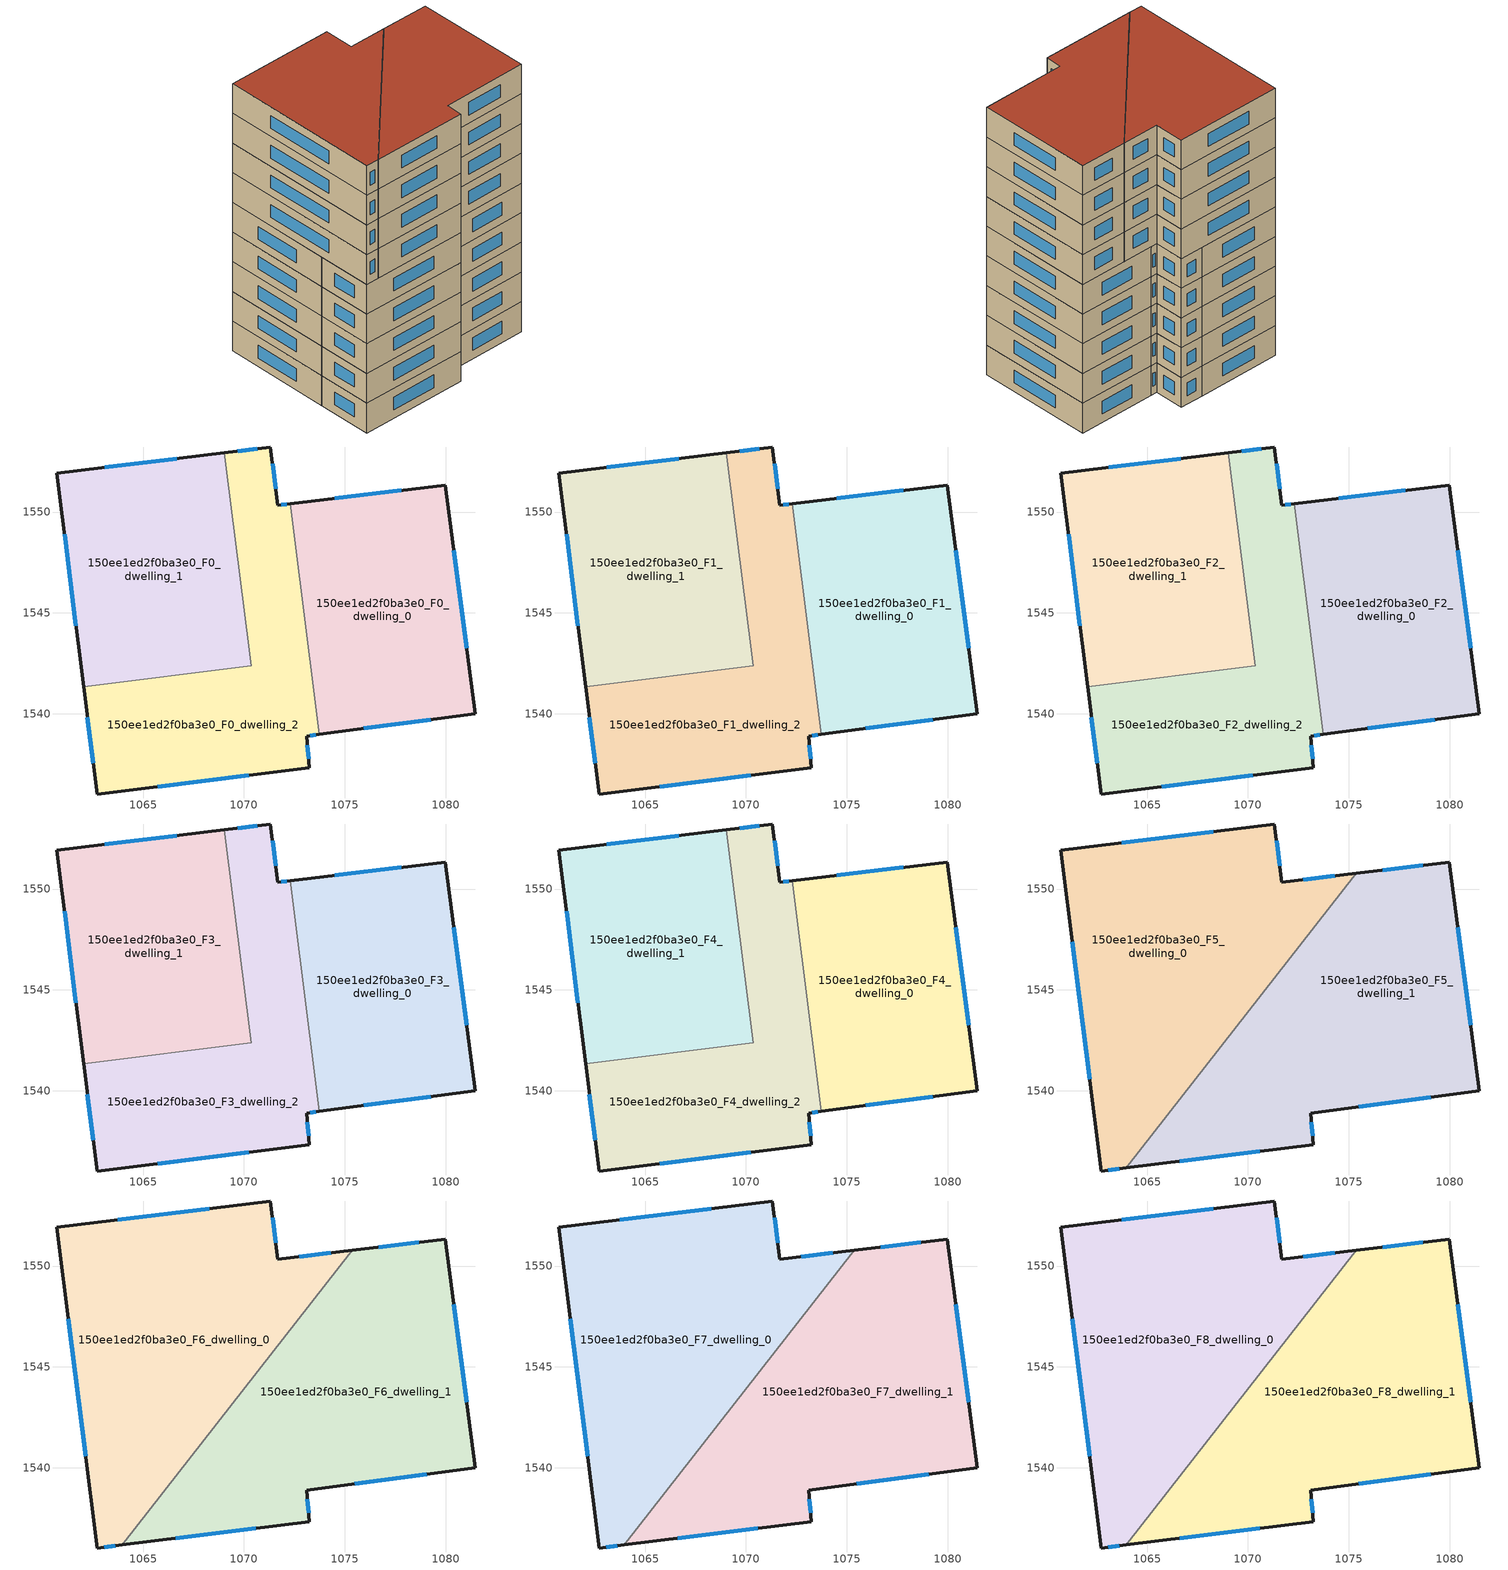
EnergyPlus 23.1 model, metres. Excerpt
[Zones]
150ee1ed2f0ba3e0_F0_dwelling_0
 floor ground (EU_floor_Construction): 1079.98,1551.34 1081.45,1540.01 1073.73,1538.98 1072.3,1550.42 z0
 wall outside (EU_wall_Construction): 1073.73,1538.98 1081.45,1540.01 1079.98,1551.34 1072.3,1550.42 z0:3
 wall to 150ee1ed2f0ba3e0_F0_dwelling_2 (EU_wall_Construction): 1072.3,1550.42 1073.73,1538.98 z0:3
 window (EU_Window_Construction): 1075.94,1539.28 1079.25,1539.72 / 1077.79,1551.07 1074.5,1550.68 / 1081.03,1543.25 1080.4,1548.1 z0.86:2.14
150ee1ed2f0ba3e0_F0_dwelling_1
 floor ground (EU_floor_Construction): 1069.03,1552.94 1070.35,1542.39 1062.05,1541.35 1060.73,1551.92 z0
 wall outside (EU_wall_Construction): 1069.03,1552.94 1060.73,1551.92 1062.05,1541.35 z0:3
 wall to 150ee1ed2f0ba3e0_F0_dwelling_2 (EU_wall_Construction): 1062.05,1541.35 1070.35,1542.39 1069.03,1552.94 z0:3
 window (EU_Window_Construction): 1066.66,1552.65 1063.1,1552.21 / 1061.11,1548.9 1061.67,1544.37 z0.86:2.14
150ee1ed2f0ba3e0_F0_dwelling_2
 floor ground (EU_floor_Construction): 1071.31,1553.22 1071.68,1550.34 1072.3,1550.42 1073.73,1538.98 1073.11,1538.9 1073.24,1537.32 1062.72,1536.03 1062.05,1541.35 1070.35,1542.39 1069.03,1552.94 z0
 wall outside (EU_wall_Construction): 1062.05,1541.35 1062.72,1536.03 1073.24,1537.32 1073.11,1538.9 1073.73,1538.98 / 1072.3,1550.42 1071.68,1550.34 1071.31,1553.22 1069.03,1552.94 z0:3
 window (EU_Window_Construction): 1062.24,1539.83 1062.53,1537.55 / 1070.66,1553.14 1069.68,1553.02 / 1071.57,1551.16 1071.42,1552.4 / 1072.12,1550.39 1071.86,1550.36 / 1073.29,1538.92 1073.55,1538.96 / 1073.2,1537.77 1073.15,1538.45 / 1065.72,1536.4 1070.23,1536.95 z0.86:2.14
150ee1ed2f0ba3e0_F1_dwelling_0
 floor to 150ee1ed2f0ba3e0_F0_dwelling_0 (EU_floor_Construction): 1079.98,1551.34 1081.45,1540.01 1073.73,1538.98 1072.3,1550.42 z3
 wall outside (EU_wall_Construction): 1073.73,1538.98 1081.45,1540.01 1079.98,1551.34 1072.3,1550.42 z3:6
 wall to 150ee1ed2f0ba3e0_F1_dwelling_2 (EU_wall_Construction): 1072.3,1550.42 1073.73,1538.98 z3:6
 window (EU_Window_Construction): 1075.94,1539.28 1079.25,1539.72 / 1077.79,1551.07 1074.5,1550.68 / 1081.03,1543.25 1080.4,1548.1 z3.86:5.14
150ee1ed2f0ba3e0_F1_dwelling_1
 floor to 150ee1ed2f0ba3e0_F0_dwelling_1 (EU_floor_Construction): 1069.03,1552.94 1070.35,1542.39 1062.05,1541.35 1060.73,1551.92 z3
 wall outside (EU_wall_Construction): 1069.03,1552.94 1060.73,1551.92 1062.05,1541.35 z3:6
 wall to 150ee1ed2f0ba3e0_F1_dwelling_2 (EU_wall_Construction): 1062.05,1541.35 1070.35,1542.39 1069.03,1552.94 z3:6
 window (EU_Window_Construction): 1066.66,1552.65 1063.1,1552.21 / 1061.11,1548.9 1061.67,1544.37 z3.86:5.14
150ee1ed2f0ba3e0_F1_dwelling_2
 floor to 150ee1ed2f0ba3e0_F0_dwelling_2 (EU_floor_Construction): 1071.31,1553.22 1071.68,1550.34 1072.3,1550.42 1073.73,1538.98 1073.11,1538.9 1073.24,1537.32 1062.72,1536.03 1062.05,1541.35 1070.35,1542.39 1069.03,1552.94 z3
 wall outside (EU_wall_Construction): 1062.05,1541.35 1062.72,1536.03 1073.24,1537.32 1073.11,1538.9 1073.73,1538.98 / 1072.3,1550.42 1071.68,1550.34 1071.31,1553.22 1069.03,1552.94 z3:6
 window (EU_Window_Construction): 1062.24,1539.83 1062.53,1537.55 / 1070.66,1553.14 1069.68,1553.02 / 1071.57,1551.16 1071.42,1552.4 / 1072.12,1550.39 1071.86,1550.36 / 1073.29,1538.92 1073.55,1538.96 / 1073.2,1537.77 1073.15,1538.45 / 1065.72,1536.4 1070.23,1536.95 z3.86:5.14
150ee1ed2f0ba3e0_F2_dwelling_0
 floor to 150ee1ed2f0ba3e0_F1_dwelling_0 (EU_floor_Construction): 1079.98,1551.34 1081.45,1540.01 1073.73,1538.98 1072.3,1550.42 z6
 wall outside (EU_wall_Construction): 1073.73,1538.98 1081.45,1540.01 1079.98,1551.34 1072.3,1550.42 z6:9
 wall to 150ee1ed2f0ba3e0_F2_dwelling_2 (EU_wall_Construction): 1072.3,1550.42 1073.73,1538.98 z6:9
 window (EU_Window_Construction): 1075.94,1539.28 1079.25,1539.72 / 1077.79,1551.07 1074.5,1550.68 / 1081.03,1543.25 1080.4,1548.1 z6.86:8.14
150ee1ed2f0ba3e0_F2_dwelling_1
 floor to 150ee1ed2f0ba3e0_F1_dwelling_1 (EU_floor_Construction): 1069.03,1552.94 1070.35,1542.39 1062.05,1541.35 1060.73,1551.92 z6
 wall outside (EU_wall_Construction): 1069.03,1552.94 1060.73,1551.92 1062.05,1541.35 z6:9
 wall to 150ee1ed2f0ba3e0_F2_dwelling_2 (EU_wall_Construction): 1062.05,1541.35 1070.35,1542.39 1069.03,1552.94 z6:9
 window (EU_Window_Construction): 1066.66,1552.65 1063.1,1552.21 / 1061.11,1548.9 1061.67,1544.37 z6.86:8.14
150ee1ed2f0ba3e0_F2_dwelling_2
 floor to 150ee1ed2f0ba3e0_F1_dwelling_2 (EU_floor_Construction): 1071.31,1553.22 1071.68,1550.34 1072.3,1550.42 1073.73,1538.98 1073.11,1538.9 1073.24,1537.32 1062.72,1536.03 1062.05,1541.35 1070.35,1542.39 1069.03,1552.94 z6
 wall outside (EU_wall_Construction): 1062.05,1541.35 1062.72,1536.03 1073.24,1537.32 1073.11,1538.9 1073.73,1538.98 / 1072.3,1550.42 1071.68,1550.34 1071.31,1553.22 1069.03,1552.94 z6:9
 window (EU_Window_Construction): 1062.24,1539.83 1062.53,1537.55 / 1070.66,1553.14 1069.68,1553.02 / 1071.57,1551.16 1071.42,1552.4 / 1072.12,1550.39 1071.86,1550.36 / 1073.29,1538.92 1073.55,1538.96 / 1073.2,1537.77 1073.15,1538.45 / 1065.72,1536.4 1070.23,1536.95 z6.86:8.14
150ee1ed2f0ba3e0_F3_dwelling_0
 floor to 150ee1ed2f0ba3e0_F2_dwelling_0 (EU_floor_Construction): 1079.98,1551.34 1081.45,1540.01 1073.73,1538.98 1072.3,1550.42 z9
 wall outside (EU_wall_Construction): 1073.73,1538.98 1081.45,1540.01 1079.98,1551.34 1072.3,1550.42 z9:12
 wall to 150ee1ed2f0ba3e0_F3_dwelling_2 (EU_wall_Construction): 1072.3,1550.42 1073.73,1538.98 z9:12
 window (EU_Window_Construction): 1075.94,1539.28 1079.25,1539.72 / 1077.79,1551.07 1074.5,1550.68 / 1081.03,1543.25 1080.4,1548.1 z9.86:11.14
150ee1ed2f0ba3e0_F3_dwelling_1
 floor to 150ee1ed2f0ba3e0_F2_dwelling_1 (EU_floor_Construction): 1069.03,1552.94 1070.35,1542.39 1062.05,1541.35 1060.73,1551.92 z9
 wall outside (EU_wall_Construction): 1069.03,1552.94 1060.73,1551.92 1062.05,1541.35 z9:12
 wall to 150ee1ed2f0ba3e0_F3_dwelling_2 (EU_wall_Construction): 1062.05,1541.35 1070.35,1542.39 1069.03,1552.94 z9:12
 window (EU_Window_Construction): 1066.66,1552.65 1063.1,1552.21 / 1061.11,1548.9 1061.67,1544.37 z9.86:11.14
150ee1ed2f0ba3e0_F3_dwelling_2
 floor to 150ee1ed2f0ba3e0_F2_dwelling_2 (EU_floor_Construction): 1071.31,1553.22 1071.68,1550.34 1072.3,1550.42 1073.73,1538.98 1073.11,1538.9 1073.24,1537.32 1062.72,1536.03 1062.05,1541.35 1070.35,1542.39 1069.03,1552.94 z9
 wall outside (EU_wall_Construction): 1062.05,1541.35 1062.72,1536.03 1073.24,1537.32 1073.11,1538.9 1073.73,1538.98 / 1072.3,1550.42 1071.68,1550.34 1071.31,1553.22 1069.03,1552.94 z9:12
 window (EU_Window_Construction): 1062.24,1539.83 1062.53,1537.55 / 1070.66,1553.14 1069.68,1553.02 / 1071.57,1551.16 1071.42,1552.4 / 1072.12,1550.39 1071.86,1550.36 / 1073.29,1538.92 1073.55,1538.96 / 1073.2,1537.77 1073.15,1538.45 / 1065.72,1536.4 1070.23,1536.95 z9.86:11.14
150ee1ed2f0ba3e0_F4_dwelling_0
 floor to 150ee1ed2f0ba3e0_F3_dwelling_0 (EU_floor_Construction): 1079.98,1551.34 1081.45,1540.01 1073.73,1538.98 1072.3,1550.42 z12
 wall outside (EU_wall_Construction): 1073.73,1538.98 1081.45,1540.01 1079.98,1551.34 1072.3,1550.42 z12:15
 wall to 150ee1ed2f0ba3e0_F4_dwelling_2 (EU_wall_Construction): 1072.3,1550.42 1073.73,1538.98 z12:15
 window (EU_Window_Construction): 1075.94,1539.28 1079.25,1539.72 / 1077.79,1551.07 1074.5,1550.68 / 1081.03,1543.25 1080.4,1548.1 z12.86:14.14
150ee1ed2f0ba3e0_F4_dwelling_1
 floor to 150ee1ed2f0ba3e0_F3_dwelling_1 (EU_floor_Construction): 1069.03,1552.94 1070.35,1542.39 1062.05,1541.35 1060.73,1551.92 z12
 wall outside (EU_wall_Construction): 1069.03,1552.94 1060.73,1551.92 1062.05,1541.35 z12:15
 wall to 150ee1ed2f0ba3e0_F4_dwelling_2 (EU_wall_Construction): 1062.05,1541.35 1070.35,1542.39 1069.03,1552.94 z12:15
 window (EU_Window_Construction): 1066.66,1552.65 1063.1,1552.21 / 1061.11,1548.9 1061.67,1544.37 z12.86:14.14
150ee1ed2f0ba3e0_F4_dwelling_2
 floor to 150ee1ed2f0ba3e0_F3_dwelling_2 (EU_floor_Construction): 1071.31,1553.22 1071.68,1550.34 1072.3,1550.42 1073.73,1538.98 1073.11,1538.9 1073.24,1537.32 1062.72,1536.03 1062.05,1541.35 1070.35,1542.39 1069.03,1552.94 z12
 wall outside (EU_wall_Construction): 1062.05,1541.35 1062.72,1536.03 1073.24,1537.32 1073.11,1538.9 1073.73,1538.98 / 1072.3,1550.42 1071.68,1550.34 1071.31,1553.22 1069.03,1552.94 z12:15
 window (EU_Window_Construction): 1062.24,1539.83 1062.53,1537.55 / 1070.66,1553.14 1069.68,1553.02 / 1071.57,1551.16 1071.42,1552.4 / 1072.12,1550.39 1071.86,1550.36 / 1073.29,1538.92 1073.55,1538.96 / 1073.2,1537.77 1073.15,1538.45 / 1065.72,1536.4 1070.23,1536.95 z12.86:14.14
150ee1ed2f0ba3e0_F5_dwelling_0
 floor to 150ee1ed2f0ba3e0_F4_dwelling_0 (EU_floor_Construction): 1075.36,1550.78 1072.69,1547.35 1072.3,1550.42 z15
 floor to 150ee1ed2f0ba3e0_F4_dwelling_2 (EU_floor_Construction): 1071.31,1553.22 1071.68,1550.34 1072.3,1550.42 1072.69,1547.35 1070.14,1544.09 1069.03,1552.94 z15; 1068.65,1542.18 1063.97,1536.18 1062.72,1536.03 1062.05,1541.35 z15
 floor to 150ee1ed2f0ba3e0_F4_dwelling_1 (EU_floor_Construction): 1069.03,1552.94 1070.14,1544.09 1068.65,1542.18 1062.05,1541.35 1060.73,1551.92 z15
 wall outside (EU_wall_Construction): 1075.36,1550.78 1071.68,1550.34 1071.31,1553.22 1060.73,1551.92 1062.72,1536.03 1063.97,1536.18 z15:18
 wall to 150ee1ed2f0ba3e0_F5_dwelling_1 (EU_wall_Construction): 1063.97,1536.18 1075.36,1550.78 z15:18
 window (EU_Window_Construction): 1061.3,1547.38 1062.15,1540.57 / 1068.29,1552.85 1063.75,1552.29 / 1071.57,1551.16 1071.42,1552.4 / 1074.31,1550.66 1072.73,1550.47 / 1063.07,1536.07 1063.61,1536.14 z15.86:17.14
150ee1ed2f0ba3e0_F5_dwelling_1
 floor to 150ee1ed2f0ba3e0_F4_dwelling_0 (EU_floor_Construction): 1079.98,1551.34 1081.45,1540.01 1073.73,1538.98 1072.69,1547.35 1075.36,1550.78 z15
 floor to 150ee1ed2f0ba3e0_F4_dwelling_2 (EU_floor_Construction): 1072.69,1547.35 1073.73,1538.98 1073.11,1538.9 1070.35,1542.39 1070.14,1544.09 z15; 1070.35,1542.39 1073.11,1538.9 1073.24,1537.32 1063.97,1536.18 1068.65,1542.18 z15
 floor to 150ee1ed2f0ba3e0_F4_dwelling_1 (EU_floor_Construction): 1070.14,1544.09 1070.35,1542.39 1068.65,1542.18 z15
 wall outside (EU_wall_Construction): 1063.97,1536.18 1073.24,1537.32 1073.11,1538.9 1081.45,1540.01 1079.98,1551.34 1075.36,1550.78 z15:18
 window (EU_Window_Construction): 1066.62,1536.51 1070.59,1536.99 / 1078.66,1551.18 1076.68,1550.94 / 1081.03,1543.25 1080.4,1548.1 / 1075.49,1539.22 1079.07,1539.69 / 1073.2,1537.77 1073.15,1538.45 z15.86:17.14
150ee1ed2f0ba3e0_F6_dwelling_0
 floor to 150ee1ed2f0ba3e0_F5_dwelling_0 (EU_floor_Construction): 1075.36,1550.78 1063.97,1536.18 1062.72,1536.03 1060.73,1551.92 1071.31,1553.22 1071.68,1550.34 z18
 wall outside (EU_wall_Construction): 1075.36,1550.78 1071.68,1550.34 1071.31,1553.22 1060.73,1551.92 1062.72,1536.03 1063.97,1536.18 z18:21
 wall to 150ee1ed2f0ba3e0_F6_dwelling_1 (EU_wall_Construction): 1063.97,1536.18 1075.36,1550.78 z18:21
 window (EU_Window_Construction): 1061.3,1547.38 1062.15,1540.57 / 1068.29,1552.85 1063.75,1552.29 / 1071.57,1551.16 1071.42,1552.4 / 1074.31,1550.66 1072.73,1550.47 / 1063.07,1536.07 1063.61,1536.14 z18.86:20.14
150ee1ed2f0ba3e0_F6_dwelling_1
 floor to 150ee1ed2f0ba3e0_F5_dwelling_1 (EU_floor_Construction): 1079.98,1551.34 1081.45,1540.01 1073.11,1538.9 1073.24,1537.32 1063.97,1536.18 1075.36,1550.78 z18
 wall outside (EU_wall_Construction): 1063.97,1536.18 1073.24,1537.32 1073.11,1538.9 1081.45,1540.01 1079.98,1551.34 1075.36,1550.78 z18:21
 window (EU_Window_Construction): 1066.62,1536.51 1070.59,1536.99 / 1078.66,1551.18 1076.68,1550.94 / 1081.03,1543.25 1080.4,1548.1 / 1075.49,1539.22 1079.07,1539.69 / 1073.2,1537.77 1073.15,1538.45 z18.86:20.14
150ee1ed2f0ba3e0_F7_dwelling_0
 floor to 150ee1ed2f0ba3e0_F6_dwelling_0 (EU_floor_Construction): 1075.36,1550.78 1063.97,1536.18 1062.72,1536.03 1060.73,1551.92 1071.31,1553.22 1071.68,1550.34 z21
 wall outside (EU_wall_Construction): 1075.36,1550.78 1071.68,1550.34 1071.31,1553.22 1060.73,1551.92 1062.72,1536.03 1063.97,1536.18 z21:24
 wall to 150ee1ed2f0ba3e0_F7_dwelling_1 (EU_wall_Construction): 1063.97,1536.18 1075.36,1550.78 z21:24
 window (EU_Window_Construction): 1061.3,1547.38 1062.15,1540.57 / 1068.29,1552.85 1063.75,1552.29 / 1071.57,1551.16 1071.42,1552.4 / 1074.31,1550.66 1072.73,1550.47 / 1063.07,1536.07 1063.61,1536.14 z21.86:23.14
150ee1ed2f0ba3e0_F7_dwelling_1
 floor to 150ee1ed2f0ba3e0_F6_dwelling_1 (EU_floor_Construction): 1079.98,1551.34 1081.45,1540.01 1073.11,1538.9 1073.24,1537.32 1063.97,1536.18 1075.36,1550.78 z21
 wall outside (EU_wall_Construction): 1063.97,1536.18 1073.24,1537.32 1073.11,1538.9 1081.45,1540.01 1079.98,1551.34 1075.36,1550.78 z21:24
 window (EU_Window_Construction): 1066.62,1536.51 1070.59,1536.99 / 1078.66,1551.18 1076.68,1550.94 / 1081.03,1543.25 1080.4,1548.1 / 1075.49,1539.22 1079.07,1539.69 / 1073.2,1537.77 1073.15,1538.45 z21.86:23.14
150ee1ed2f0ba3e0_F8_dwelling_0
 floor to 150ee1ed2f0ba3e0_F7_dwelling_0 (EU_floor_Construction): 1075.36,1550.78 1063.97,1536.18 1062.72,1536.03 1060.73,1551.92 1071.31,1553.22 1071.68,1550.34 z24
 wall outside (EU_wall_Construction): 1075.36,1550.78 1071.68,1550.34 1071.31,1553.22 1060.73,1551.92 1062.72,1536.03 1063.97,1536.18 z24:27
 wall to 150ee1ed2f0ba3e0_F8_dwelling_1 (EU_wall_Construction): 1063.97,1536.18 1075.36,1550.78 z24:27
 window (EU_Window_Construction): 1061.3,1547.38 1062.15,1540.57 / 1068.29,1552.85 1063.75,1552.29 / 1071.57,1551.16 1071.42,1552.4 / 1074.31,1550.66 1072.73,1550.47 / 1063.07,1536.07 1063.61,1536.14 z24.86:26.14
 roof outside (EU_roof_Construction): 1063.97,1536.18 1075.36,1550.78 1071.68,1550.34 1071.31,1553.22 1060.73,1551.92 1062.72,1536.03 z27
150ee1ed2f0ba3e0_F8_dwelling_1
 floor to 150ee1ed2f0ba3e0_F7_dwelling_1 (EU_floor_Construction): 1079.98,1551.34 1081.45,1540.01 1073.11,1538.9 1073.24,1537.32 1063.97,1536.18 1075.36,1550.78 z24
 wall outside (EU_wall_Construction): 1063.97,1536.18 1073.24,1537.32 1073.11,1538.9 1081.45,1540.01 1079.98,1551.34 1075.36,1550.78 z24:27
 window (EU_Window_Construction): 1066.62,1536.51 1070.59,1536.99 / 1078.66,1551.18 1076.68,1550.94 / 1081.03,1543.25 1080.4,1548.1 / 1075.49,1539.22 1079.07,1539.69 / 1073.2,1537.77 1073.15,1538.45 z24.86:26.14
 roof outside (EU_roof_Construction): 1081.45,1540.01 1079.98,1551.34 1075.36,1550.78 1063.97,1536.18 1073.24,1537.32 1073.11,1538.9 z27
[Building]
EU S2 Campaign: North Axis=0; Terrain=City; Solar Distribution=FullExterior
[Site:Location]
Helsinki-Vantaa.AP: Latitude=60.317; Longitude=24.963; Time Zone=2; Elevation=54.6
[SizingPeriod:WeatherFileDays]
AnnualSizingPeriod: Begin Month=1; Begin Day of Month=1; End Month=12; End Day of Month=31; Day of Week for Start Day=Monday; Use Weather File Daylight Saving Period=No; Use Weather File Rain and Snow Indicators=No
[MATERIAL]
EU_InternalMass_Material: Roughness=MediumRough; Thickness=0.1; Conductivity=1; Density=1800; Specific Heat=900; Thermal Absorptance=0.9; Solar Absorptance=0.7; Visible Absorptance=0.7
[MATERIAL:NOMASS] Roughness=MediumRough; Thermal Absorptance=0.9; Solar Absorptance=0.7; Visible Absorptance=0.7
Name | Thermal Resistance
EU_wall_NoMass | 1.10183
EU_roof_NoMass; EU_floor_NoMass | 1.70606
[WINDOWMATERIAL:SIMPLEGLAZINGSYSTEM]
EU_Window_SimpleGlazing: UFactor=3.11035; Solar Heat Gain Coefficient=0.8; Visible Transmittance=0.8
[CONSTRUCTION]
EU_wall_Construction: EU_wall_NoMass
EU_roof_Construction: EU_roof_NoMass
EU_floor_Construction: EU_floor_NoMass
EU_Window_Construction: EU_Window_SimpleGlazing
EU_InternalMass_Construction: EU_InternalMass_Material
[ZONE] Type=1; Multiplier=1; Ceiling Height=autocalculate; Floor Area=autocalculate; Part of Total Floor Area=Yes
Name | Volume
150ee1ed2f0ba3e0_F0_dwelling_0 | 267.095
150ee1ed2f0ba3e0_F1_dwelling_0; 150ee1ed2f0ba3e0_F2_dwelling_0; 150ee1ed2f0ba3e0_F3_dwelling_0; 150ee1ed2f0ba3e0_F4_dwelling_0 | 267.096
150ee1ed2f0ba3e0_F5_dwelling_0 | 400.655
150ee1ed2f0ba3e0_F6_dwelling_0; 150ee1ed2f0ba3e0_F7_dwelling_0; 150ee1ed2f0ba3e0_F8_dwelling_0 | 400.666
150ee1ed2f0ba3e0_F0_dwelling_1 | 267.103
150ee1ed2f0ba3e0_F1_dwelling_1; 150ee1ed2f0ba3e0_F2_dwelling_1; 150ee1ed2f0ba3e0_F3_dwelling_1; 150ee1ed2f0ba3e0_F4_dwelling_1 | 267.104
150ee1ed2f0ba3e0_F5_dwelling_1 | 400.646
150ee1ed2f0ba3e0_F6_dwelling_1; 150ee1ed2f0ba3e0_F7_dwelling_1; 150ee1ed2f0ba3e0_F8_dwelling_1 | 400.65
150ee1ed2f0ba3e0_F0_dwelling_2; 150ee1ed2f0ba3e0_F1_dwelling_2; 150ee1ed2f0ba3e0_F2_dwelling_2; 150ee1ed2f0ba3e0_F3_dwelling_2; 150ee1ed2f0ba3e0_F4_dwelling_2 | 267.111
[INTERNALMASS] Construction=EU_InternalMass_Construction
Name | Zone or ZoneList | Surface Area
150ee1ed2f0ba3e0_F0_dwelling_0_EU_InternalMass | 150ee1ed2f0ba3e0_F0_dwelling_0 | 89.0321
150ee1ed2f0ba3e0_F0_dwelling_1_EU_InternalMass | 150ee1ed2f0ba3e0_F0_dwelling_1 | 89.0344
150ee1ed2f0ba3e0_F0_dwelling_2_EU_InternalMass | 150ee1ed2f0ba3e0_F0_dwelling_2 | 89.0365
150ee1ed2f0ba3e0_F1_dwelling_0_EU_InternalMass | 150ee1ed2f0ba3e0_F1_dwelling_0 | 89.0321
150ee1ed2f0ba3e0_F1_dwelling_1_EU_InternalMass | 150ee1ed2f0ba3e0_F1_dwelling_1 | 89.0344
150ee1ed2f0ba3e0_F1_dwelling_2_EU_InternalMass | 150ee1ed2f0ba3e0_F1_dwelling_2 | 89.0365
150ee1ed2f0ba3e0_F2_dwelling_0_EU_InternalMass | 150ee1ed2f0ba3e0_F2_dwelling_0 | 89.0321
150ee1ed2f0ba3e0_F2_dwelling_1_EU_InternalMass | 150ee1ed2f0ba3e0_F2_dwelling_1 | 89.0344
150ee1ed2f0ba3e0_F2_dwelling_2_EU_InternalMass | 150ee1ed2f0ba3e0_F2_dwelling_2 | 89.0365
150ee1ed2f0ba3e0_F3_dwelling_0_EU_InternalMass | 150ee1ed2f0ba3e0_F3_dwelling_0 | 89.0321
150ee1ed2f0ba3e0_F3_dwelling_1_EU_InternalMass | 150ee1ed2f0ba3e0_F3_dwelling_1 | 89.0344
150ee1ed2f0ba3e0_F3_dwelling_2_EU_InternalMass | 150ee1ed2f0ba3e0_F3_dwelling_2 | 89.0365
150ee1ed2f0ba3e0_F4_dwelling_0_EU_InternalMass | 150ee1ed2f0ba3e0_F4_dwelling_0 | 89.0321
150ee1ed2f0ba3e0_F4_dwelling_1_EU_InternalMass | 150ee1ed2f0ba3e0_F4_dwelling_1 | 89.0344
150ee1ed2f0ba3e0_F4_dwelling_2_EU_InternalMass | 150ee1ed2f0ba3e0_F4_dwelling_2 | 89.0365
150ee1ed2f0ba3e0_F5_dwelling_0_EU_InternalMass | 150ee1ed2f0ba3e0_F5_dwelling_0 | 133.555
150ee1ed2f0ba3e0_F5_dwelling_1_EU_InternalMass | 150ee1ed2f0ba3e0_F5_dwelling_1 | 133.55
150ee1ed2f0ba3e0_F6_dwelling_0_EU_InternalMass | 150ee1ed2f0ba3e0_F6_dwelling_0 | 133.555
150ee1ed2f0ba3e0_F6_dwelling_1_EU_InternalMass | 150ee1ed2f0ba3e0_F6_dwelling_1 | 133.55
150ee1ed2f0ba3e0_F7_dwelling_0_EU_InternalMass | 150ee1ed2f0ba3e0_F7_dwelling_0 | 133.555
150ee1ed2f0ba3e0_F7_dwelling_1_EU_InternalMass | 150ee1ed2f0ba3e0_F7_dwelling_1 | 133.55
150ee1ed2f0ba3e0_F8_dwelling_0_EU_InternalMass | 150ee1ed2f0ba3e0_F8_dwelling_0 | 133.555
150ee1ed2f0ba3e0_F8_dwelling_1_EU_InternalMass | 150ee1ed2f0ba3e0_F8_dwelling_1 | 133.55
[OTHEREQUIPMENT] Fuel Type=Electricity; Design Level Calculation Method=Watts/Area; Power per Zone Floor Area=1; Fraction Latent=0; Fraction Radiant=0; Fraction Lost=0; Carbon Dioxide Generation Rate=0; EndUse Subcategory=EU_Step8_InternalGains
Name | Zone or ZoneList or Space or SpaceList | Schedule
EU_Step8_InternalGain_150ee1ed2f0ba3e0_F0_dwelling_0_f000 | 150ee1ed2f0ba3e0_F0_dwelling_0 | EU_Step8_GainSchedule_150ee1ed2f0ba3e0_F0_dwelling_0_f000
EU_Step8_InternalGain_150ee1ed2f0ba3e0_F0_dwelling_1_f000 | 150ee1ed2f0ba3e0_F0_dwelling_1 | EU_Step8_GainSchedule_150ee1ed2f0ba3e0_F0_dwelling_1_f000
EU_Step8_InternalGain_150ee1ed2f0ba3e0_F0_dwelling_2_f000 | 150ee1ed2f0ba3e0_F0_dwelling_2 | EU_Step8_GainSchedule_150ee1ed2f0ba3e0_F0_dwelling_2_f000
EU_Step8_InternalGain_150ee1ed2f0ba3e0_F1_dwelling_0_f000 | 150ee1ed2f0ba3e0_F1_dwelling_0 | EU_Step8_GainSchedule_150ee1ed2f0ba3e0_F1_dwelling_0_f000
EU_Step8_InternalGain_150ee1ed2f0ba3e0_F1_dwelling_1_f000 | 150ee1ed2f0ba3e0_F1_dwelling_1 | EU_Step8_GainSchedule_150ee1ed2f0ba3e0_F1_dwelling_1_f000
EU_Step8_InternalGain_150ee1ed2f0ba3e0_F1_dwelling_2_f000 | 150ee1ed2f0ba3e0_F1_dwelling_2 | EU_Step8_GainSchedule_150ee1ed2f0ba3e0_F1_dwelling_2_f000
EU_Step8_InternalGain_150ee1ed2f0ba3e0_F2_dwelling_0_f000 | 150ee1ed2f0ba3e0_F2_dwelling_0 | EU_Step8_GainSchedule_150ee1ed2f0ba3e0_F2_dwelling_0_f000
EU_Step8_InternalGain_150ee1ed2f0ba3e0_F2_dwelling_1_f000 | 150ee1ed2f0ba3e0_F2_dwelling_1 | EU_Step8_GainSchedule_150ee1ed2f0ba3e0_F2_dwelling_1_f000
EU_Step8_InternalGain_150ee1ed2f0ba3e0_F2_dwelling_2_f000 | 150ee1ed2f0ba3e0_F2_dwelling_2 | EU_Step8_GainSchedule_150ee1ed2f0ba3e0_F2_dwelling_2_f000
EU_Step8_InternalGain_150ee1ed2f0ba3e0_F3_dwelling_0_f000 | 150ee1ed2f0ba3e0_F3_dwelling_0 | EU_Step8_GainSchedule_150ee1ed2f0ba3e0_F3_dwelling_0_f000
EU_Step8_InternalGain_150ee1ed2f0ba3e0_F3_dwelling_1_f000 | 150ee1ed2f0ba3e0_F3_dwelling_1 | EU_Step8_GainSchedule_150ee1ed2f0ba3e0_F3_dwelling_1_f000
EU_Step8_InternalGain_150ee1ed2f0ba3e0_F3_dwelling_2_f000 | 150ee1ed2f0ba3e0_F3_dwelling_2 | EU_Step8_GainSchedule_150ee1ed2f0ba3e0_F3_dwelling_2_f000
EU_Step8_InternalGain_150ee1ed2f0ba3e0_F4_dwelling_0_f000 | 150ee1ed2f0ba3e0_F4_dwelling_0 | EU_Step8_GainSchedule_150ee1ed2f0ba3e0_F4_dwelling_0_f000
EU_Step8_InternalGain_150ee1ed2f0ba3e0_F4_dwelling_1_f000 | 150ee1ed2f0ba3e0_F4_dwelling_1 | EU_Step8_GainSchedule_150ee1ed2f0ba3e0_F4_dwelling_1_f000
EU_Step8_InternalGain_150ee1ed2f0ba3e0_F4_dwelling_2_f000 | 150ee1ed2f0ba3e0_F4_dwelling_2 | EU_Step8_GainSchedule_150ee1ed2f0ba3e0_F4_dwelling_2_f000
EU_Step8_InternalGain_150ee1ed2f0ba3e0_F5_dwelling_0_f000 | 150ee1ed2f0ba3e0_F5_dwelling_0 | EU_Step8_GainSchedule_150ee1ed2f0ba3e0_F5_dwelling_0_f000
EU_Step8_InternalGain_150ee1ed2f0ba3e0_F5_dwelling_1_f000 | 150ee1ed2f0ba3e0_F5_dwelling_1 | EU_Step8_GainSchedule_150ee1ed2f0ba3e0_F5_dwelling_1_f000
EU_Step8_InternalGain_150ee1ed2f0ba3e0_F6_dwelling_0_f000 | 150ee1ed2f0ba3e0_F6_dwelling_0 | EU_Step8_GainSchedule_150ee1ed2f0ba3e0_F6_dwelling_0_f000
EU_Step8_InternalGain_150ee1ed2f0ba3e0_F6_dwelling_1_f000 | 150ee1ed2f0ba3e0_F6_dwelling_1 | EU_Step8_GainSchedule_150ee1ed2f0ba3e0_F6_dwelling_1_f000
EU_Step8_InternalGain_150ee1ed2f0ba3e0_F7_dwelling_0_f000 | 150ee1ed2f0ba3e0_F7_dwelling_0 | EU_Step8_GainSchedule_150ee1ed2f0ba3e0_F7_dwelling_0_f000
EU_Step8_InternalGain_150ee1ed2f0ba3e0_F7_dwelling_1_f000 | 150ee1ed2f0ba3e0_F7_dwelling_1 | EU_Step8_GainSchedule_150ee1ed2f0ba3e0_F7_dwelling_1_f000
EU_Step8_InternalGain_150ee1ed2f0ba3e0_F8_dwelling_0_f000 | 150ee1ed2f0ba3e0_F8_dwelling_0 | EU_Step8_GainSchedule_150ee1ed2f0ba3e0_F8_dwelling_0_f000
EU_Step8_InternalGain_150ee1ed2f0ba3e0_F8_dwelling_1_f000 | 150ee1ed2f0ba3e0_F8_dwelling_1 | EU_Step8_GainSchedule_150ee1ed2f0ba3e0_F8_dwelling_1_f000
[ZONEVENTILATION:DESIGNFLOWRATE] Schedule=EU_AlwaysOn; Design Flow Rate Calculation Method=AirChanges/Hour; Air Changes per Hour=0.756316; Ventilation Type=Natural; Fan Pressure Rise=0; Fan Total Efficiency=1; Constant Term Coefficient=1; Temperature Term Coefficient=0; Velocity Term Coefficient=0; Velocity Squared Term Coefficient=0; Minimum Indoor Temperature=-100; Maximum Indoor Temperature=100; Delta Temperature=-100; Minimum Outdoor Temperature=-100; Maximum Outdoor Temperature=100; Maximum Wind Speed=40
Name | Zone or ZoneList or Space or SpaceList
EU_ConstantAir_150ee1ed2f0ba3e0_F0_dwelling_0 | 150ee1ed2f0ba3e0_F0_dwelling_0
EU_ConstantAir_150ee1ed2f0ba3e0_F0_dwelling_1 | 150ee1ed2f0ba3e0_F0_dwelling_1
EU_ConstantAir_150ee1ed2f0ba3e0_F0_dwelling_2 | 150ee1ed2f0ba3e0_F0_dwelling_2
EU_ConstantAir_150ee1ed2f0ba3e0_F1_dwelling_0 | 150ee1ed2f0ba3e0_F1_dwelling_0
EU_ConstantAir_150ee1ed2f0ba3e0_F1_dwelling_1 | 150ee1ed2f0ba3e0_F1_dwelling_1
EU_ConstantAir_150ee1ed2f0ba3e0_F1_dwelling_2 | 150ee1ed2f0ba3e0_F1_dwelling_2
EU_ConstantAir_150ee1ed2f0ba3e0_F2_dwelling_0 | 150ee1ed2f0ba3e0_F2_dwelling_0
EU_ConstantAir_150ee1ed2f0ba3e0_F2_dwelling_1 | 150ee1ed2f0ba3e0_F2_dwelling_1
EU_ConstantAir_150ee1ed2f0ba3e0_F2_dwelling_2 | 150ee1ed2f0ba3e0_F2_dwelling_2
EU_ConstantAir_150ee1ed2f0ba3e0_F3_dwelling_0 | 150ee1ed2f0ba3e0_F3_dwelling_0
EU_ConstantAir_150ee1ed2f0ba3e0_F3_dwelling_1 | 150ee1ed2f0ba3e0_F3_dwelling_1
EU_ConstantAir_150ee1ed2f0ba3e0_F3_dwelling_2 | 150ee1ed2f0ba3e0_F3_dwelling_2
EU_ConstantAir_150ee1ed2f0ba3e0_F4_dwelling_0 | 150ee1ed2f0ba3e0_F4_dwelling_0
EU_ConstantAir_150ee1ed2f0ba3e0_F4_dwelling_1 | 150ee1ed2f0ba3e0_F4_dwelling_1
EU_ConstantAir_150ee1ed2f0ba3e0_F4_dwelling_2 | 150ee1ed2f0ba3e0_F4_dwelling_2
EU_ConstantAir_150ee1ed2f0ba3e0_F5_dwelling_0 | 150ee1ed2f0ba3e0_F5_dwelling_0
EU_ConstantAir_150ee1ed2f0ba3e0_F5_dwelling_1 | 150ee1ed2f0ba3e0_F5_dwelling_1
EU_ConstantAir_150ee1ed2f0ba3e0_F6_dwelling_0 | 150ee1ed2f0ba3e0_F6_dwelling_0
EU_ConstantAir_150ee1ed2f0ba3e0_F6_dwelling_1 | 150ee1ed2f0ba3e0_F6_dwelling_1
EU_ConstantAir_150ee1ed2f0ba3e0_F7_dwelling_0 | 150ee1ed2f0ba3e0_F7_dwelling_0
EU_ConstantAir_150ee1ed2f0ba3e0_F7_dwelling_1 | 150ee1ed2f0ba3e0_F7_dwelling_1
EU_ConstantAir_150ee1ed2f0ba3e0_F8_dwelling_0 | 150ee1ed2f0ba3e0_F8_dwelling_0
EU_ConstantAir_150ee1ed2f0ba3e0_F8_dwelling_1 | 150ee1ed2f0ba3e0_F8_dwelling_1
[HVACTEMPLATE:THERMOSTAT] Constant Heating Setpoint=20; Constant Cooling Setpoint=50
EU_HeatOnly_150ee1ed2f0ba3e0_F0_dwelling_0; EU_HeatOnly_150ee1ed2f0ba3e0_F0_dwelling_1; EU_HeatOnly_150ee1ed2f0ba3e0_F0_dwelling_2; EU_HeatOnly_150ee1ed2f0ba3e0_F1_dwelling_0; EU_HeatOnly_150ee1ed2f0ba3e0_F1_dwelling_1; EU_HeatOnly_150ee1ed2f0ba3e0_F1_dwelling_2; EU_HeatOnly_150ee1ed2f0ba3e0_F2_dwelling_0; EU_HeatOnly_150ee1ed2f0ba3e0_F2_dwelling_1; EU_HeatOnly_150ee1ed2f0ba3e0_F2_dwelling_2; EU_HeatOnly_150ee1ed2f0ba3e0_F3_dwelling_0; EU_HeatOnly_150ee1ed2f0ba3e0_F3_dwelling_1; EU_HeatOnly_150ee1ed2f0ba3e0_F3_dwelling_2; EU_HeatOnly_150ee1ed2f0ba3e0_F4_dwelling_0; EU_HeatOnly_150ee1ed2f0ba3e0_F4_dwelling_1; EU_HeatOnly_150ee1ed2f0ba3e0_F4_dwelling_2; EU_HeatOnly_150ee1ed2f0ba3e0_F5_dwelling_0; EU_HeatOnly_150ee1ed2f0ba3e0_F5_dwelling_1; EU_HeatOnly_150ee1ed2f0ba3e0_F6_dwelling_0; EU_HeatOnly_150ee1ed2f0ba3e0_F6_dwelling_1; EU_HeatOnly_150ee1ed2f0ba3e0_F7_dwelling_0; EU_HeatOnly_150ee1ed2f0ba3e0_F7_dwelling_1; EU_HeatOnly_150ee1ed2f0ba3e0_F8_dwelling_0; EU_HeatOnly_150ee1ed2f0ba3e0_F8_dwelling_1
[HVACTEMPLATE:ZONE:IDEALLOADSAIRSYSTEM] System Availability Schedule=EU_AlwaysOn; Maximum Heating Supply Air Temperature=50; Minimum Cooling Supply Air Temperature=13; Maximum Heating Supply Air Humidity Ratio=0.0156; Minimum Cooling Supply Air Humidity Ratio=0.0077; Heating Limit=NoLimit; Cooling Limit=NoLimit; Heating Availability Schedule=EU_AlwaysOn; Cooling Availability Schedule=EU_CoolingOff; Dehumidification Control Type=ConstantSensibleHeatRatio; Cooling Sensible Heat Ratio=0.7; Dehumidification Setpoint=60; Humidification Control Type=None; Humidification Setpoint=30; Outdoor Air Method=None; Outdoor Air Flow Rate per Person=0.00944; Outdoor Air Flow Rate per Zone Floor Area=0; Outdoor Air Flow Rate per Zone=0; Demand Controlled Ventilation Type=None; Outdoor Air Economizer Type=NoEconomizer; Heat Recovery Type=None; Sensible Heat Recovery Effectiveness=0.7; Latent Heat Recovery Effectiveness=0.65
Name | Template Thermostat
150ee1ed2f0ba3e0_F0_dwelling_0 | EU_HeatOnly_150ee1ed2f0ba3e0_F0_dwelling_0
150ee1ed2f0ba3e0_F0_dwelling_1 | EU_HeatOnly_150ee1ed2f0ba3e0_F0_dwelling_1
150ee1ed2f0ba3e0_F0_dwelling_2 | EU_HeatOnly_150ee1ed2f0ba3e0_F0_dwelling_2
150ee1ed2f0ba3e0_F1_dwelling_0 | EU_HeatOnly_150ee1ed2f0ba3e0_F1_dwelling_0
150ee1ed2f0ba3e0_F1_dwelling_1 | EU_HeatOnly_150ee1ed2f0ba3e0_F1_dwelling_1
150ee1ed2f0ba3e0_F1_dwelling_2 | EU_HeatOnly_150ee1ed2f0ba3e0_F1_dwelling_2
150ee1ed2f0ba3e0_F2_dwelling_0 | EU_HeatOnly_150ee1ed2f0ba3e0_F2_dwelling_0
150ee1ed2f0ba3e0_F2_dwelling_1 | EU_HeatOnly_150ee1ed2f0ba3e0_F2_dwelling_1
150ee1ed2f0ba3e0_F2_dwelling_2 | EU_HeatOnly_150ee1ed2f0ba3e0_F2_dwelling_2
150ee1ed2f0ba3e0_F3_dwelling_0 | EU_HeatOnly_150ee1ed2f0ba3e0_F3_dwelling_0
150ee1ed2f0ba3e0_F3_dwelling_1 | EU_HeatOnly_150ee1ed2f0ba3e0_F3_dwelling_1
150ee1ed2f0ba3e0_F3_dwelling_2 | EU_HeatOnly_150ee1ed2f0ba3e0_F3_dwelling_2
150ee1ed2f0ba3e0_F4_dwelling_0 | EU_HeatOnly_150ee1ed2f0ba3e0_F4_dwelling_0
150ee1ed2f0ba3e0_F4_dwelling_1 | EU_HeatOnly_150ee1ed2f0ba3e0_F4_dwelling_1
150ee1ed2f0ba3e0_F4_dwelling_2 | EU_HeatOnly_150ee1ed2f0ba3e0_F4_dwelling_2
150ee1ed2f0ba3e0_F5_dwelling_0 | EU_HeatOnly_150ee1ed2f0ba3e0_F5_dwelling_0
150ee1ed2f0ba3e0_F5_dwelling_1 | EU_HeatOnly_150ee1ed2f0ba3e0_F5_dwelling_1
150ee1ed2f0ba3e0_F6_dwelling_0 | EU_HeatOnly_150ee1ed2f0ba3e0_F6_dwelling_0
150ee1ed2f0ba3e0_F6_dwelling_1 | EU_HeatOnly_150ee1ed2f0ba3e0_F6_dwelling_1
150ee1ed2f0ba3e0_F7_dwelling_0 | EU_HeatOnly_150ee1ed2f0ba3e0_F7_dwelling_0
150ee1ed2f0ba3e0_F7_dwelling_1 | EU_HeatOnly_150ee1ed2f0ba3e0_F7_dwelling_1
150ee1ed2f0ba3e0_F8_dwelling_0 | EU_HeatOnly_150ee1ed2f0ba3e0_F8_dwelling_0
150ee1ed2f0ba3e0_F8_dwelling_1 | EU_HeatOnly_150ee1ed2f0ba3e0_F8_dwelling_1
[SIZING:ZONE] Zone Cooling Design Supply Air Temperature Input Method=SupplyAirTemperature; Zone Cooling Design Supply Air Temperature=13; Zone Heating Design Supply Air Temperature Input Method=SupplyAirTemperature; Zone Heating Design Supply Air Temperature=50; Zone Cooling Design Supply Air Humidity Ratio=0.008; Zone Heating Design Supply Air Humidity Ratio=0.008; Cooling Design Air Flow Method=DesignDay; Cooling Design Air Flow Rate=0; Cooling Minimum Air Flow per Zone Floor Area=0.000762; Cooling Minimum Air Flow=0; Cooling Minimum Air Flow Fraction=0.2; Heating Design Air Flow Method=DesignDay; Heating Design Air Flow Rate=0; Heating Maximum Air Flow per Zone Floor Area=0.002032; Heating Maximum Air Flow=0.141576; Heating Maximum Air Flow Fraction=0.3; Account for Dedicated Outdoor Air System=No; Dedicated Outdoor Air System Control Strategy=NeutralSupplyAir; Dedicated Outdoor Air Low Setpoint Temperature for Design=autosize; Dedicated Outdoor Air High Setpoint Temperature for Design=autosize; Zone Load Sizing Method=Sensible Load Only No Latent Load; Zone Latent Cooling Design Supply Air Humidity Ratio Input Method=HumidityRatioDifference; Zone Cooling Design Supply Air Humidity Ratio Difference=0.005; Zone Latent Heating Design Supply Air Humidity Ratio Input Method=HumidityRatioDifference; Zone Humidification Design Supply Air Humidity Ratio Difference=0.005
150ee1ed2f0ba3e0_F0_dwelling_0; 150ee1ed2f0ba3e0_F0_dwelling_1; 150ee1ed2f0ba3e0_F0_dwelling_2; 150ee1ed2f0ba3e0_F1_dwelling_0; 150ee1ed2f0ba3e0_F1_dwelling_1; 150ee1ed2f0ba3e0_F1_dwelling_2; 150ee1ed2f0ba3e0_F2_dwelling_0; 150ee1ed2f0ba3e0_F2_dwelling_1; 150ee1ed2f0ba3e0_F2_dwelling_2; 150ee1ed2f0ba3e0_F3_dwelling_0; 150ee1ed2f0ba3e0_F3_dwelling_1; 150ee1ed2f0ba3e0_F3_dwelling_2; 150ee1ed2f0ba3e0_F4_dwelling_0; 150ee1ed2f0ba3e0_F4_dwelling_1; 150ee1ed2f0ba3e0_F4_dwelling_2; 150ee1ed2f0ba3e0_F5_dwelling_0; 150ee1ed2f0ba3e0_F5_dwelling_1; 150ee1ed2f0ba3e0_F6_dwelling_0; 150ee1ed2f0ba3e0_F6_dwelling_1; 150ee1ed2f0ba3e0_F7_dwelling_0; 150ee1ed2f0ba3e0_F7_dwelling_1; 150ee1ed2f0ba3e0_F8_dwelling_0; 150ee1ed2f0ba3e0_F8_dwelling_1
[SCHEDULE:CONSTANT]
Name | Hourly Value
EU_AlwaysOn | 1
EU_CoolingOff | 0
[SCHEDULE:FILE] Column Number=1; Rows to Skip at Top=0; Number of Hours of Data=8760; Column Separator=Comma; Interpolate to Timestep=No; Minutes per Item=60; Adjust Schedule for Daylight Savings=Yes
Name | File
EU_Step8_GainSchedule_150ee1ed2f0ba3e0_F0_dwelling_0_f000 | ../../schedules/150ee1ed2f0ba3e0/150ee1ed2f0ba3e0_F0_dwelling_0_f000_gain.csv
EU_Step8_GainSchedule_150ee1ed2f0ba3e0_F0_dwelling_1_f000 | ../../schedules/150ee1ed2f0ba3e0/150ee1ed2f0ba3e0_F0_dwelling_1_f000_gain.csv
EU_Step8_GainSchedule_150ee1ed2f0ba3e0_F0_dwelling_2_f000 | ../../schedules/150ee1ed2f0ba3e0/150ee1ed2f0ba3e0_F0_dwelling_2_f000_gain.csv
EU_Step8_GainSchedule_150ee1ed2f0ba3e0_F1_dwelling_0_f000 | ../../schedules/150ee1ed2f0ba3e0/150ee1ed2f0ba3e0_F1_dwelling_0_f000_gain.csv
EU_Step8_GainSchedule_150ee1ed2f0ba3e0_F1_dwelling_1_f000 | ../../schedules/150ee1ed2f0ba3e0/150ee1ed2f0ba3e0_F1_dwelling_1_f000_gain.csv
EU_Step8_GainSchedule_150ee1ed2f0ba3e0_F1_dwelling_2_f000 | ../../schedules/150ee1ed2f0ba3e0/150ee1ed2f0ba3e0_F1_dwelling_2_f000_gain.csv
EU_Step8_GainSchedule_150ee1ed2f0ba3e0_F2_dwelling_0_f000 | ../../schedules/150ee1ed2f0ba3e0/150ee1ed2f0ba3e0_F2_dwelling_0_f000_gain.csv
EU_Step8_GainSchedule_150ee1ed2f0ba3e0_F2_dwelling_1_f000 | ../../schedules/150ee1ed2f0ba3e0/150ee1ed2f0ba3e0_F2_dwelling_1_f000_gain.csv
EU_Step8_GainSchedule_150ee1ed2f0ba3e0_F2_dwelling_2_f000 | ../../schedules/150ee1ed2f0ba3e0/150ee1ed2f0ba3e0_F2_dwelling_2_f000_gain.csv
EU_Step8_GainSchedule_150ee1ed2f0ba3e0_F3_dwelling_0_f000 | ../../schedules/150ee1ed2f0ba3e0/150ee1ed2f0ba3e0_F3_dwelling_0_f000_gain.csv
EU_Step8_GainSchedule_150ee1ed2f0ba3e0_F3_dwelling_1_f000 | ../../schedules/150ee1ed2f0ba3e0/150ee1ed2f0ba3e0_F3_dwelling_1_f000_gain.csv
EU_Step8_GainSchedule_150ee1ed2f0ba3e0_F3_dwelling_2_f000 | ../../schedules/150ee1ed2f0ba3e0/150ee1ed2f0ba3e0_F3_dwelling_2_f000_gain.csv
EU_Step8_GainSchedule_150ee1ed2f0ba3e0_F4_dwelling_0_f000 | ../../schedules/150ee1ed2f0ba3e0/150ee1ed2f0ba3e0_F4_dwelling_0_f000_gain.csv
EU_Step8_GainSchedule_150ee1ed2f0ba3e0_F4_dwelling_1_f000 | ../../schedules/150ee1ed2f0ba3e0/150ee1ed2f0ba3e0_F4_dwelling_1_f000_gain.csv
EU_Step8_GainSchedule_150ee1ed2f0ba3e0_F4_dwelling_2_f000 | ../../schedules/150ee1ed2f0ba3e0/150ee1ed2f0ba3e0_F4_dwelling_2_f000_gain.csv
EU_Step8_GainSchedule_150ee1ed2f0ba3e0_F5_dwelling_0_f000 | ../../schedules/150ee1ed2f0ba3e0/150ee1ed2f0ba3e0_F5_dwelling_0_f000_gain.csv
EU_Step8_GainSchedule_150ee1ed2f0ba3e0_F5_dwelling_1_f000 | ../../schedules/150ee1ed2f0ba3e0/150ee1ed2f0ba3e0_F5_dwelling_1_f000_gain.csv
EU_Step8_GainSchedule_150ee1ed2f0ba3e0_F6_dwelling_0_f000 | ../../schedules/150ee1ed2f0ba3e0/150ee1ed2f0ba3e0_F6_dwelling_0_f000_gain.csv
EU_Step8_GainSchedule_150ee1ed2f0ba3e0_F6_dwelling_1_f000 | ../../schedules/150ee1ed2f0ba3e0/150ee1ed2f0ba3e0_F6_dwelling_1_f000_gain.csv
EU_Step8_GainSchedule_150ee1ed2f0ba3e0_F7_dwelling_0_f000 | ../../schedules/150ee1ed2f0ba3e0/150ee1ed2f0ba3e0_F7_dwelling_0_f000_gain.csv
EU_Step8_GainSchedule_150ee1ed2f0ba3e0_F7_dwelling_1_f000 | ../../schedules/150ee1ed2f0ba3e0/150ee1ed2f0ba3e0_F7_dwelling_1_f000_gain.csv
EU_Step8_GainSchedule_150ee1ed2f0ba3e0_F8_dwelling_0_f000 | ../../schedules/150ee1ed2f0ba3e0/150ee1ed2f0ba3e0_F8_dwelling_0_f000_gain.csv
EU_Step8_GainSchedule_150ee1ed2f0ba3e0_F8_dwelling_1_f000 | ../../schedules/150ee1ed2f0ba3e0/150ee1ed2f0ba3e0_F8_dwelling_1_f000_gain.csv
